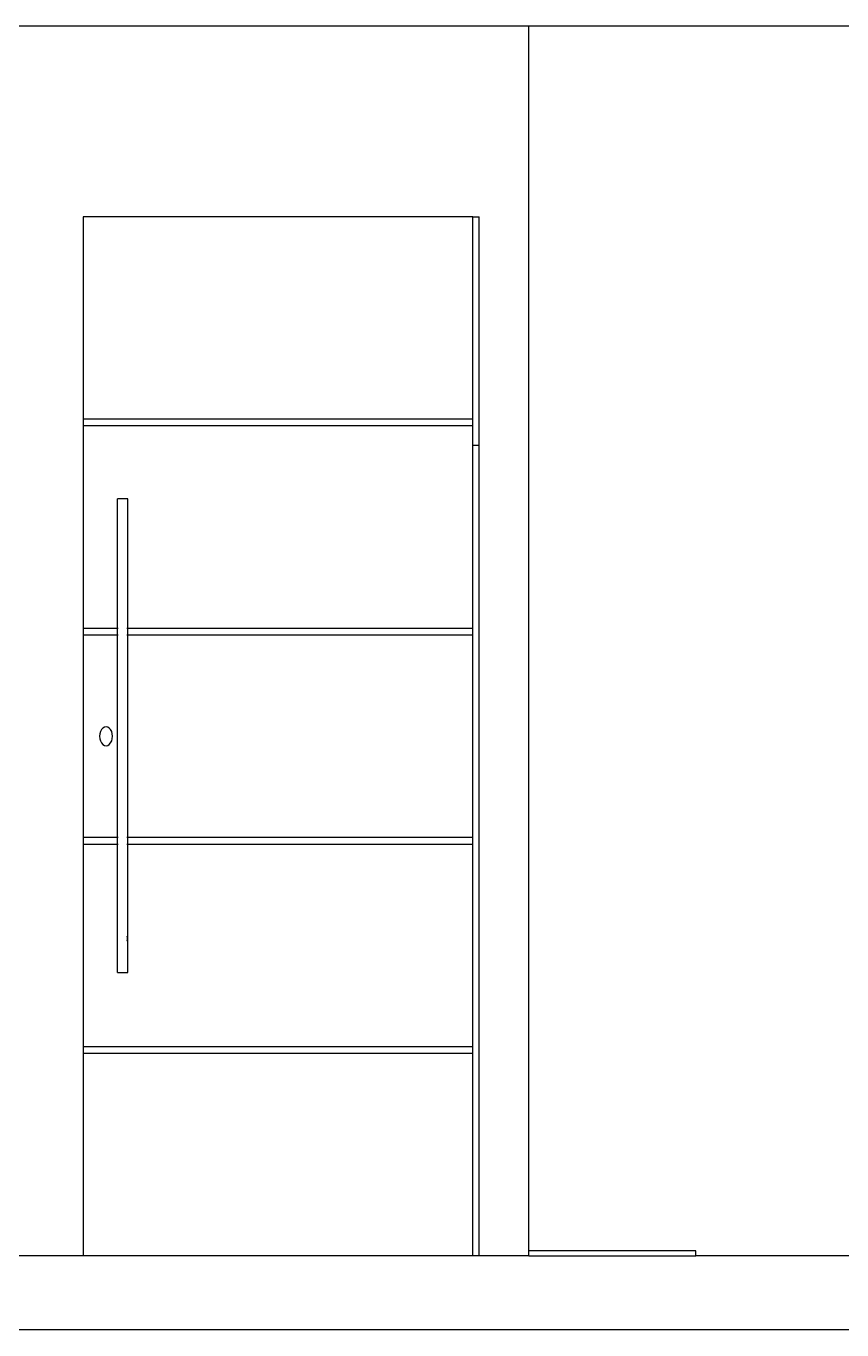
# Model space of a CAD drawing. Header units: metres. Extents: x 54.3 to 102.1, y 17 to 45.8.
# Drawn here: x 95.844 to 97.492, y 33.584 to 36.22 of the extents above; entities that cross this region are included whole.
import ezdxf

# ---------------------------------------------------------------- set-up
doc = ezdxf.new("R2010")
doc.units = ezdxf.units.M
doc.layers.add('Edges', color=7, linetype='Continuous')

# ---------------------------------------------------------------- blocks, each defined once
blk = doc.blocks.new('fr elevation')
for p, q in [((1.9372, -0.2133), (-1.2128, -0.2133)), ((1.9372, -2.6888), (1.9372, -0.2133)), ((5.2872, -0.2133), (1.9372, -0.2133)), ((1.8243, -0.5988), (1.0372, -0.5988)), ((1.0372, -0.5988), (1.0372, -1.0073)), ((1.8243, -0.5988), (1.8372, -0.5988)), ((1.8243, -1.0073), (1.8243, -0.5988)), ((1.8372, -1.0613), (1.8372, -0.5988)), ((1.0372, -1.0073), (1.8243, -1.0073)), ((1.0372, -1.0073), (1.0372, -1.0216)), ((1.8243, -1.0216), (1.0372, -1.0216)), ((1.0372, -1.0216), (1.0372, -1.4302)), ((1.8243, -1.0216), (1.8243, -1.0073)), ((1.8243, -1.0613), (1.8243, -1.0216)), ((1.8372, -1.0613), (1.8243, -1.0613)), ((1.8243, -1.4302), (1.8243, -1.0613)), ((1.8372, -2.6988), (1.8372, -1.0613)), ((1.106, -1.4302), (1.106, -1.1691)), ((1.1273, -1.1691), (1.106, -1.1691)), ((1.1273, -1.4302), (1.1273, -1.1691)), ((1.0372, -1.4302), (1.106, -1.4302)), ((1.0372, -1.4302), (1.0372, -1.4445)), ((1.106, -1.4445), (1.0372, -1.4445)), ((1.0372, -1.4445), (1.0372, -1.853)), ((1.106, -1.4445), (1.106, -1.4302)), ((1.106, -1.853), (1.106, -1.4445)), ((1.1067, -1.4302), (1.1079, -1.4302)), ((1.1079, -1.4445), (1.1067, -1.4445)), ((1.1248, -1.4302), (1.1263, -1.4302)), ((1.1263, -1.4445), (1.1248, -1.4445)), ((1.1272, -1.4302), (1.1273, -1.4302)), ((1.1273, -1.4445), (1.1272, -1.4445)), ((1.1273, -1.4302), (1.8243, -1.4302)), ((1.1273, -1.4445), (1.1273, -1.4302)), ((1.8243, -1.4445), (1.1273, -1.4445)), ((1.1273, -1.853), (1.1273, -1.4445)), ((1.8243, -1.4445), (1.8243, -1.4302)), ((1.8243, -1.853), (1.8243, -1.4445)), ((1.0766, -1.6322), (1.0739, -1.6353)), ((1.0797, -1.6303), (1.0766, -1.6322)), ((1.0831, -1.6297), (1.0797, -1.6303)), ((1.0865, -1.6303), (1.0831, -1.6297)), ((1.0897, -1.6322), (1.0865, -1.6303)), ((1.0924, -1.6353), (1.0897, -1.6322)), ((1.0705, -1.6438), (1.07, -1.6488)), ((1.07, -1.6488), (1.0705, -1.6537)), ((1.0718, -1.6392), (1.0705, -1.6438)), ((1.0705, -1.6537), (1.0718, -1.6583)), ((1.0739, -1.6353), (1.0718, -1.6392)), ((1.0718, -1.6583), (1.0739, -1.6623)), ((1.0945, -1.6392), (1.0924, -1.6353)), ((1.0924, -1.6623), (1.0945, -1.6583)), ((1.0958, -1.6438), (1.0945, -1.6392)), ((1.0945, -1.6583), (1.0958, -1.6537)), ((1.0963, -1.6488), (1.0958, -1.6438)), ((1.0958, -1.6537), (1.0963, -1.6488)), ((1.0739, -1.6623), (1.0766, -1.6653)), ((1.0766, -1.6653), (1.0797, -1.6672)), ((1.0797, -1.6672), (1.0831, -1.6679)), ((1.0831, -1.6679), (1.0865, -1.6672)), ((1.0865, -1.6672), (1.0897, -1.6653)), ((1.0897, -1.6653), (1.0924, -1.6623)), ((1.0372, -1.853), (1.106, -1.853)), ((1.0372, -1.853), (1.0372, -1.8674)), ((1.106, -1.8674), (1.0372, -1.8674)), ((1.0372, -1.8674), (1.0372, -2.2759)), ((1.106, -1.8674), (1.106, -1.853)), ((1.106, -2.126), (1.106, -1.8674)), ((1.1067, -1.853), (1.1079, -1.853)), ((1.1079, -1.8674), (1.1067, -1.8674)), ((1.1248, -1.853), (1.1263, -1.853)), ((1.1263, -1.8674), (1.1248, -1.8674)), ((1.1272, -1.853), (1.1273, -1.853)), ((1.1273, -1.8674), (1.1272, -1.8674)), ((1.1273, -1.853), (1.8243, -1.853)), ((1.1273, -1.8674), (1.1273, -1.853)), ((1.1273, -2.126), (1.1273, -1.8674)), ((1.8243, -1.8674), (1.1273, -1.8674)), ((1.8243, -1.8674), (1.8243, -1.853)), ((1.8243, -2.2759), (1.8243, -1.8674)), ((1.1248, -2.0529), (1.1249, -2.053)), ((1.1249, -2.053), (1.1256, -2.0555)), ((1.1256, -2.0555), (1.1258, -2.0581)), ((1.1249, -2.0631), (1.1248, -2.0632)), ((1.1256, -2.0607), (1.1249, -2.0631)), ((1.1258, -2.0581), (1.1256, -2.0607)), ((1.106, -2.126), (1.1273, -2.126)), ((1.0372, -2.2759), (1.8243, -2.2759)), ((1.0372, -2.2759), (1.0372, -2.2902)), ((1.8243, -2.2902), (1.0372, -2.2902)), ((1.0372, -2.2902), (1.0372, -2.6988)), ((1.8243, -2.2902), (1.8243, -2.2759)), ((1.8243, -2.6988), (1.8243, -2.2902)), ((1.0372, -2.6988), (0.6646, -2.6988)), ((1.8243, -2.6988), (1.0372, -2.6988)), ((1.8372, -2.6988), (1.8243, -2.6988)), ((1.9372, -2.6988), (1.8372, -2.6988)), ((2.2747, -2.6888), (1.9372, -2.6888)), ((1.9372, -2.6988), (1.9372, -2.6888)), ((1.9372, -2.6988), (2.2747, -2.6988)), ((2.2747, -2.6988), (2.2747, -2.6888)), ((2.6075, -2.6988), (2.2747, -2.6988)), ((7.1371, -2.8488), (-1.2128, -2.8488))]:
    blk.add_line(p, q)

msp = doc.modelspace()

# ---------------------------------------------------------------- block references
at = {"layer": 'Edges'}
msp.add_blockref('fr elevation', (94.922, 36.4332), dxfattribs=at)

doc.saveas('drawing.dxf')
